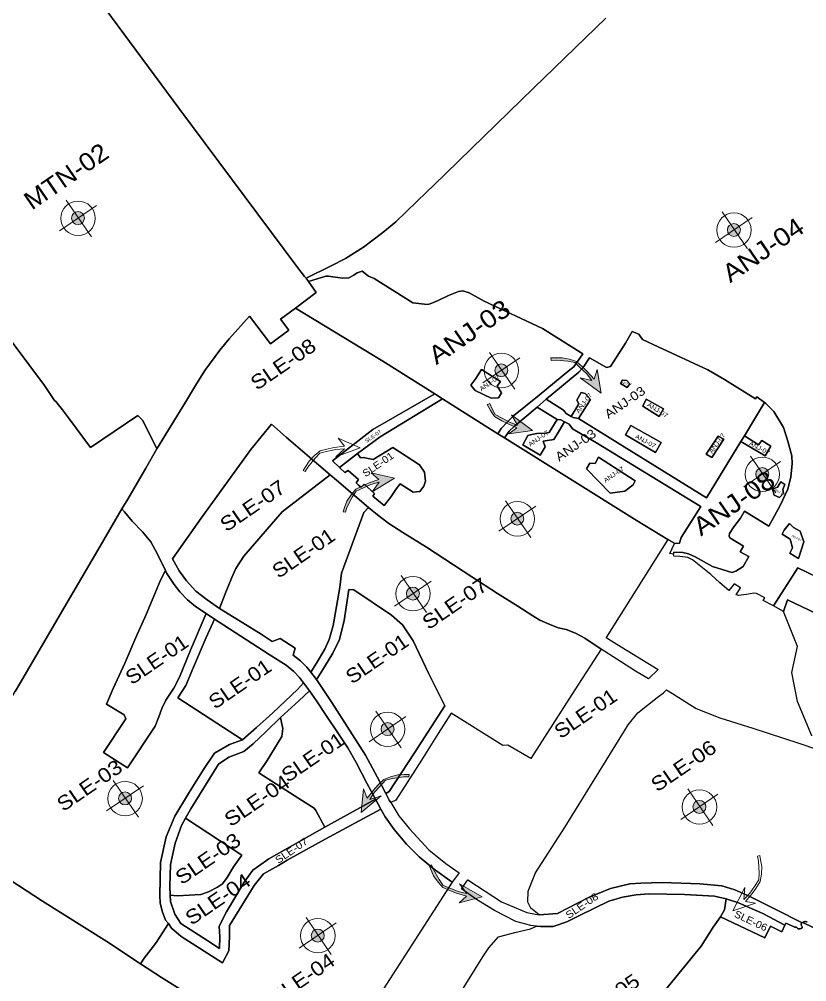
# Model space of a CAD drawing. Header units: metres. Extents: x 263924 to 318888, y 5017073 to 5064560.
# Drawn here: x 295284 to 299489, y 5048768 to 5053909 of the extents above; entities that cross this region are included whole.
import ezdxf

# ---------------------------------------------------------------- set-up
doc = ezdxf.new("R2010")
doc.units = ezdxf.units.M
doc.header["$LTSCALE"] = 38
for name, color, linetype, lineweight in [('1', 7, 'Continuous', 25), ('60', 7, 'Continuous', 13), ('61', 7, 'Continuous', 13)]:
    doc.layers.add(name, color=color, linetype=linetype, lineweight=lineweight)
doc.layers.add('6', color=7, linetype='Continuous')

msp = doc.modelspace()

# ---------------------------------------------------------------- hatches: boundary and pattern name
at = {"layer": '60'}
for points in [[(298278.84, 5051994.38), (298391.06, 5051912.04), (298370.73, 5052037.97), (298353.72, 5051986.49), (298316.83, 5052028.18), (298292.49, 5052052.38), (298259.59, 5052081.86), (298222.85, 5052093.64), (298182.36, 5052101.25), (298146.25, 5052101.12), (298122.45, 5052099.89), (298124.71, 5052087.28), (298151.36, 5052088.82), (298212.9, 5052083.26), (298250.04, 5052075.95), (298281.21, 5052046.06), (298312.38, 5052016.17), (298340.71, 5051979.77)], [(297911.66, 5051795.52), (298023.99, 5051713.33), (297897.78, 5051694.76), (297941.75, 5051726.5), (297890.88, 5051749.11), (297860.47, 5051765.03), (297822.45, 5051787.51), (297800.14, 5051819), (297781.94, 5051851.36), (297782.95, 5051851.55), (297783.54, 5051851.95), (297789.05, 5051853.67), (297796.79, 5051855.9), (297807.04, 5051831.61), (297825.2, 5051798.4), (297863.09, 5051777.69), (297900.99, 5051756.97), (297944.24, 5051740.93)], [(297169.17, 5051384.27), (297287.33, 5051457.81), (297162.87, 5051485.78), (297204.34, 5051450.84), (297151.92, 5051432.11), (297120.4, 5051418.5), (297080.8, 5051398.93), (297056.2, 5051369.21), (297034.08, 5051334.45), (297020.76, 5051300.89), (297013.06, 5051278.33), (297025.61, 5051275.74), (297034.08, 5051301.05), (297062.14, 5051356.11), (297082.73, 5051387.87), (297122.07, 5051405.69), (297161.41, 5051423.5), (297205.74, 5051436.26)], [(297216.41, 5049760.61), (297109.57, 5049671.41), (297121.98, 5049798.37), (297142.18, 5049748.05), (297176.38, 5049791.96), (297199.17, 5049817.64), (297230.16, 5049849.12), (297266.09, 5049863.17), (297306.02, 5049873.3), (297342.07, 5049875.44), (297365.9, 5049875.69), (297364.44, 5049862.96), (297337.75, 5049862.84), (297276.67, 5049853.44), (297240.06, 5049843.82), (297210.82, 5049812.04), (297181.58, 5049780.26), (297155.58, 5049742.15)], [(297634.2, 5049290.29), (297755.66, 5049222.35), (297632.65, 5049188.61), (297672.44, 5049225.44), (297619.2, 5049241.71), (297587.08, 5049253.83), (297546.61, 5049271.53), (297520.65, 5049300.07), (297496.93, 5049333.76), (297482.07, 5049366.67), (297473.32, 5049388.83), (297485.74, 5049392.01), (297495.38, 5049367.12), (297525.97, 5049313.43), (297548.02, 5049282.67), (297588.15, 5049266.71), (297628.28, 5049250.74), (297673.16, 5049240.06)]]:
    msp.add_hatch(color=256, dxfattribs=at).paths.add_polyline_path(points)
at = {"layer": '61'}
for points in [[(295617.38, 5052818.61, 1), (295578.25, 5052875.75, 1)], [(299119.68, 5052755.11, 1), (299080.55, 5052812.25, 1)], [(297877.82, 5052005.28, 1), (297838.69, 5052062.42, 1)], [(299271.12, 5051451.16, 1), (299231.99, 5051508.3, 1)], [(297963.33, 5051212.92, 1), (297924.2, 5051270.06, 1)], [(297405.51, 5050812.6, 1), (297366.37, 5050869.74, 1)], [(297270.39, 5050088.75, 1), (297231.26, 5050145.88, 1)], [(295868.48, 5049718.75, 1), (295829.35, 5049775.89, 1)], [(298935.3, 5049673.5, 1), (298896.17, 5049730.64, 1)], [(296897.41, 5048986.03, 1), (296858.28, 5049043.17, 1)]]:
    msp.add_hatch(color=256, dxfattribs=at).paths.add_polyline_path(points)

# ---------------------------------------------------------------- linework, layer by layer
at = {"layer": '1'}
for points in [[(294916.18, 5053902.67), (294935.38, 5053925.47), (294965.78, 5053958.97), (294993.38, 5053991.87), (295048.18, 5054041.07), (295161.68, 5054149.47), (295220.48, 5054220.58), (295350.59, 5054381.38), (295385.95, 5054445.93), (295548.09, 5054229.67), (296136.56, 5053434.47), (296771.29, 5052582.04), (296806.83, 5052534.31), (296816.95, 5052525.8)], [(298415.41, 5053916), (298032.38, 5053543.63), (297495.89, 5053022.08), (297461.1, 5052988.27), (297294.57, 5052827.32), (297224.89, 5052770.25), (297121.99, 5052691.17), (297026.57, 5052631.84), (296950.13, 5052591.77), (296816.95, 5052525.8), (296806.83, 5052534.31), (296771.29, 5052582.04), (296136.56, 5053434.47), (295548.09, 5054229.67)], [(296816.95, 5052525.8), (296950.13, 5052591.77), (297026.57, 5052631.84), (297121.99, 5052691.17), (297224.89, 5052770.25), (297294.57, 5052827.32), (297461.1, 5052988.27), (297495.89, 5053022.08), (298032.38, 5053543.63), (298415.41, 5053916)], [(294397.68, 5053321.07), (295418.21, 5051952.66), (295472.35, 5051872.34), (295479.5, 5051866.92), (295514.48, 5051823.56), (295547.34, 5051779.5), (295664.82, 5051622.25), (295916.63, 5051793.06), (295943.41, 5051766.36), (296019.35, 5051614.06)], [(296816.95, 5052525.8), (296829.02, 5052508.46), (296870.36, 5052449.07), (296759.36, 5052366.07), (296679.36, 5052307.07), (296723.36, 5052249.07), (296625.36, 5052175.07), (296514.36, 5052323.07), (296404.36, 5052203.07), (296354.36, 5052141.07), (296275.36, 5052033.07), (296225.36, 5051953.07), (296171.35, 5051864.07), (296019.35, 5051614.06), (295943.41, 5051766.36), (295916.63, 5051793.06), (295664.82, 5051622.25), (295547.34, 5051779.5), (295514.48, 5051823.56), (295479.5, 5051866.92), (295472.35, 5051872.34), (295418.21, 5051952.66), (294397.68, 5053321.07)], [(297840.34, 5051694.88), (297856.77, 5051724.05), (297890.77, 5051758.49), (297924.04, 5051790.69), (298060.24, 5051901.67), (298224.55, 5052036.63), (298245.27, 5052053.13), (298260.75, 5052076.29), (298293.18, 5052122.63), (298077.97, 5052256.75), (297767.42, 5052403.67), (297686.02, 5052447.07), (297653.2, 5052458.78), (297630.16, 5052454.92), (297575.98, 5052433), (297520.34, 5052406.61), (297478.77, 5052389.99), (297463.17, 5052386.17), (297386.46, 5052395.37), (297178.72, 5052525.07), (297149.62, 5052537.54), (297114.47, 5052563.37), (297088.48, 5052555.02), (297070.71, 5052541.52), (297043.26, 5052528.7), (297012.76, 5052526.28), (296958.39, 5052534.13), (296935.3, 5052536.22), (296920.42, 5052536.13), (296829.02, 5052508.46), (296816.95, 5052525.8)], [(296282.07, 5050734.97), (296224.43, 5050773.21), (296182.87, 5050808.77), (296142.19, 5050850.76), (296111.62, 5050890.06), (296072.67, 5050948.59), (296065.2, 5050963.81), (296020.54, 5051054.79), (295986.15, 5051117.95), (295942.63, 5051171.86), (295887.15, 5051228.45), (295846.42, 5051277.79), (295832.65, 5051294), (295863.34, 5051346.62), (295959.89, 5051512.13), (296019.35, 5051614.06), (296171.35, 5051864.07), (296225.36, 5051953.07), (296275.36, 5052033.07), (296354.36, 5052141.07), (296404.36, 5052203.07), (296514.36, 5052323.07), (296625.36, 5052175.07), (296723.36, 5052249.07), (296679.36, 5052307.07), (296759.36, 5052366.07)], [(296759.36, 5052366.07), (297225.36, 5052082.07), (297502.43, 5051908.78), (297171.44, 5051717.87), (296956.79, 5051550.52), (296994.69, 5051514.98), (296998.45, 5051511.46), (297022.97, 5051488.22), (297039.92, 5051498.59), (297095.8, 5051450.04), (297083.06, 5051432.9), (297096.04, 5051421.26), (297110.23, 5051410), (297126.06, 5051426.43), (297181.77, 5051376.51), (297171.5, 5051361.45), (297232.96, 5051312.72), (297266.74, 5051355.24), (297298.42, 5051401.87), (297317.85, 5051427.79), (297388.32, 5051382.83), (297422.35, 5051386.13), (297444.86, 5051415.17), (297453.98, 5051441.02), (297447.46, 5051490.51), (297421.42, 5051528.53), (297278.39, 5051622.58), (297173.56, 5051557.95), (297119.84, 5051567.93), (297105.41, 5051565.78), (297089.77, 5051589.42), (297211.04, 5051678.89), (297544.41, 5051882.53), (297840.34, 5051694.88), (297875.42, 5051672.79), (298584.36, 5051230.07), (298747.38, 5051130.95), (298417.81, 5050607.29), (298475.11, 5050571.69), (298695.74, 5050435.06)], [(299179.99, 5051038.63), (299134.42, 5051064.39), (299152.08, 5051094.27), (299078.86, 5051138.47), (299074.33, 5051148.86), (299077.22, 5051162.27), (299099.3, 5051198.13), (299135.53, 5051244.11), (299156.94, 5051281.28), (299286.7, 5051201.3), (299347.1, 5051311.28), (299388.94, 5051398.6), (299403.39, 5051464.18), (299411.11, 5051534.92), (299408.59, 5051577.32), (299387.23, 5051656.07), (299365.18, 5051728.12), (299313.25, 5051814.87), (299270.55, 5051857.03), (299263.53, 5051862.03), (299221.95, 5051891.7), (299214.58, 5051881.24), (299050.18, 5051984.41), (298961.27, 5052036.7), (298695.53, 5052160.08), (298611.93, 5052198.27), (298593.14, 5052227.17), (298557.32, 5052241.84), (298522.01, 5052179.11), (298440.99, 5052053.59), (298419.44, 5052048.25), (298328.3, 5052101.27), (298298.1, 5052054.2), (298271.51, 5052024.27), (298097.03, 5051880.09), (298049.5, 5051836.86), (297928.13, 5051736.39), (297900.78, 5051708.69), (297875.42, 5051672.79), (297840.34, 5051694.88)], [(298808.99, 5051110.53), (298818.04, 5051141.12), (298922.69, 5051305.78), (298919.23, 5051307.9), (298366.29, 5051646.81), (298237.8, 5051721.93), (298219.78, 5051745.63), (298195.1, 5051759.23), (298175.71, 5051769.92), (298156.35, 5051771.29), (298049.5, 5051836.86), (298097.03, 5051880.09), (298189.51, 5051821.35), (298205.26, 5051802.84), (298231.55, 5051787.51), (298241.87, 5051781.49), (298270.92, 5051776.46), (298527.98, 5051615.81)], [(298527.98, 5051615.81), (298954.35, 5051352.66), (299136.98, 5051653.53), (299266.59, 5051576.75), (299296.8, 5051628.15), (299249.28, 5051658.63), (299232.01, 5051635.49), (299155.83, 5051684.59), (299263.53, 5051862.03), (299270.55, 5051857.03), (299313.25, 5051814.87), (299365.18, 5051728.12), (299387.23, 5051656.07), (299408.59, 5051577.32), (299411.11, 5051534.92), (299403.39, 5051464.18), (299388.94, 5051398.6), (299347.1, 5051311.28), (299286.7, 5051201.3), (299156.94, 5051281.28), (299135.53, 5051244.11), (299099.3, 5051198.13), (299077.22, 5051162.27), (299074.33, 5051148.86), (299078.86, 5051138.47), (299152.08, 5051094.27), (299134.42, 5051064.39), (299179.99, 5051038.63), (299149.83, 5050985.61), (299110.55, 5050960.81), (299089.02, 5050953.98), (298985.75, 5050985.54), (298893.89, 5051037.58), (298857.66, 5051052.95), (298828.14, 5051060.87), (298779.77, 5051062.3), (298777.77, 5051051.73), (298758.36, 5051056.07), (298783.36, 5051109.07), (298808.99, 5051110.53)], [(298695.74, 5050435.06), (298644.29, 5050385.13), (298574.11, 5050427.73), (298474.13, 5050491.11), (298391.01, 5050543.81), (298304.03, 5050603.76), (298254.69, 5050630.11), (298204.81, 5050648.75), (298162.1, 5050657.97), (298114, 5050677.22), (298063.51, 5050698.82), (298026.62, 5050722.29), (297945.73, 5050773.91), (297837.47, 5050841.96), (297700.06, 5050930.55), (297457.93, 5051089.57), (297333.03, 5051166.99), (297258.07, 5051216.28), (297196.17, 5051262.1), (297148.31, 5051301.04), (296978.74, 5051447.34), (296943.89, 5051475.92), (296884.03, 5051526.72), (296709.49, 5051676.69), (296631.44, 5051745.51), (296519.87, 5051610.56), (296255.76, 5051243.84), (296102.29, 5051027.25), (296138.69, 5050963.69), (296176.7, 5050909.74), (296226.65, 5050854.95), (296287.57, 5050807.58), (296353.51, 5050761.37), (296477.55, 5050685.7), (296575.44, 5050624.2), (296634.49, 5050585.9), (296676.53, 5050600.64), (296756.68, 5050550.59), (296747.19, 5050513.28), (296786.53, 5050482.82)], [(296019.35, 5051614.06), (295959.89, 5051512.13), (295863.34, 5051346.62), (295832.65, 5051294), (295704.35, 5051074.06), (295539.89, 5050793.19), (295284.82, 5050357.57), (295261.6, 5050317.91)], [(294909.58, 5049508.4), (294770.61, 5049257.58), (294706.29, 5049323.69), (294690.08, 5049345.41), (295261.6, 5050317.91), (295284.82, 5050357.57), (295539.89, 5050793.19), (295704.35, 5051074.06), (295832.65, 5051294), (295846.42, 5051277.79), (295887.15, 5051228.45), (295942.63, 5051171.86), (295986.15, 5051117.95), (296020.54, 5051054.79), (296065.2, 5050963.81), (296037.48, 5050913.83), (295961.76, 5050729.7), (295907.12, 5050607.38), (295849.78, 5050473.96), (295785.54, 5050334.94), (295750.04, 5050251.01), (295844.72, 5050194.31), (295853.49, 5050172.66), (295733.7, 5049993.05)], [(296939.17, 5050596.46), (296960.87, 5050670.06), (296995.56, 5050874.04), (297005.21, 5050949.9), (297124.7, 5051274.99), (297148.31, 5051301.04), (297196.17, 5051262.1), (297258.07, 5051216.28), (297333.03, 5051166.99), (297457.93, 5051089.57), (297700.06, 5050930.55)], [(299975.88, 5050721.18), (299440.59, 5050979.32), (299310.81, 5050775.4), (299256.79, 5050804.83), (299265.79, 5050818.6), (299221.17, 5050842.17), (299206.07, 5050843.79), (299167.94, 5050836.72), (299125.49, 5050831), (299111.93, 5050835.56), (299135.08, 5050871.29), (299102.36, 5050893.25), (299089.35, 5050878.29), (299073.4, 5050857.17), (299025.02, 5050899.51), (298977.75, 5050943.34), (298879.72, 5051021.12), (298854.1, 5051033.74), (298810.67, 5051039.15), (298778.74, 5051041.56), (298777.77, 5051051.73), (298779.77, 5051062.3), (298828.14, 5051060.87), (298857.66, 5051052.95), (298893.89, 5051037.58), (298985.75, 5050985.54), (299089.02, 5050953.98), (299110.55, 5050960.81), (299149.83, 5050985.61), (299179.99, 5051038.63)], [(297700.06, 5050930.55), (297837.47, 5050841.96), (297945.73, 5050773.91), (298026.62, 5050722.29), (298063.51, 5050698.82), (298114, 5050677.22), (298162.1, 5050657.97), (298204.81, 5050648.75), (298254.69, 5050630.11), (298304.03, 5050603.76), (298391.01, 5050543.81), (298250.15, 5050328.06), (298015.54, 5049960.67), (297893.78, 5050031.3), (297866.77, 5050029.05), (297591.17, 5050201.99), (297521.2, 5050093.44), (297432.73, 5049950.81), (297294.82, 5049738.57), (297268.21, 5049724.52), (297259.79, 5049738.24), (297241.49, 5049773.49), (297259.87, 5049784.09), (297394.34, 5049991.46), (297556.26, 5050241.97), (297469.86, 5050416.78), (297386.94, 5050589.53), (297330.25, 5050674.43), (297271, 5050726.04), (297071.19, 5050861.34), (297043.45, 5050863.94), (297018.91, 5050696.76), (296993.23, 5050596.79), (296958.37, 5050522.42), (296895.3, 5050418.07), (296872.04, 5050381.9), (296840.56, 5050421.67), (296870.7, 5050469.9), (296916.65, 5050544.34), (296939.17, 5050596.46)], [(299515.91, 5050081.51), (299439.22, 5050264.14), (299409.11, 5050419.35), (299439.34, 5050558.81), (299365.66, 5050745.52), (299387.06, 5050808.4), (300035.37, 5050497.91)], [(295733.7, 5049993.05), (295862.86, 5049910.24), (296010.06, 5050133.88), (296029.12, 5050182.59), (296044.77, 5050227.74), (296065.96, 5050272.92), (296109.89, 5050336.96), (296140, 5050395.36), (296198.66, 5050538.5), (296282.07, 5050734.97), (296327, 5050705.3), (296281.38, 5050606.93), (296215.19, 5050449.19), (296172.87, 5050350.52), (296131.73, 5050283.73), (296475.97, 5050059.32), (296406.28, 5050034.43), (296326.12, 5049988.82), (296267.72, 5049902.37), (296188.62, 5049773.86), (296114.4, 5049651.79), (296068.34, 5049542.81), (296038.95, 5049404.98), (296035.41, 5049228.97), (296035.67, 5049188.77), (296047.05, 5049144.48), (296065.39, 5049096.08), (296080.75, 5049079.54), (296016.96, 5048978.65), (295988.08, 5048942.44), (295951.68, 5048893), (295932.32, 5048863.19), (295752.51, 5048982.06), (295408.33, 5049197.79), (295187.53, 5049343.35)], [(296786.53, 5050482.82), (296818.89, 5050449.04), (296840.56, 5050421.67), (296872.04, 5050381.9), (296953.3, 5050259.78), (297062.81, 5050085.98), (297133.31, 5049978.05), (297195.61, 5049861.81), (297241.49, 5049773.49), (297259.79, 5049738.24), (297268.21, 5049724.52), (297310.85, 5049654.99), (297367.33, 5049584.62), (297471.85, 5049472.32), (297561.4, 5049400.32), (297596.97, 5049373.99), (297632.22, 5049349.87), (297596.1, 5049299.87), (297501.01, 5049366.89), (297419.75, 5049434.35), (297352.26, 5049502.8), (297286.55, 5049580.45), (297238.35, 5049648.11), (297215.45, 5049689.78), (297186.29, 5049742.96), (297140.73, 5049828.42), (297083.98, 5049939.18), (297038.47, 5050016.96), (296984.68, 5050097.44), (296922.54, 5050189.8), (296870.59, 5050268.46), (296834.06, 5050321.63), (296801.94, 5050365.04), (296780.69, 5050393.71), (296750.17, 5050425.66), (296709.55, 5050458.47), (296619.17, 5050516.69), (296375.7, 5050673.13), (296327, 5050705.3), (296282.07, 5050734.97)], [(296291.57, 5048986.4), (296353.73, 5048945.34), (296354.34, 5049007.7), (296352.19, 5049065.08), (296390.18, 5049140.65), (296485.89, 5049299.12), (296531.1, 5049364.15), (296561.25, 5049385.37), (296616.2, 5049424.05), (296915.98, 5049593.44), (297186.29, 5049742.96), (297215.45, 5049689.78), (296917.52, 5049528.75), (296713.82, 5049417.95), (296668.05, 5049388.23), (296588.03, 5049344.29), (296537.83, 5049282.03), (296405.99, 5049067.85), (296406.04, 5049009.04), (296402.78, 5048932.46), (296368.89, 5048868.99), (296148.89, 5049009.48), (296096.6, 5049054.2), (296080.75, 5049079.54), (296065.39, 5049096.08), (296047.05, 5049144.48), (296035.67, 5049188.77), (296035.41, 5049228.97), (296038.95, 5049404.98), (296068.34, 5049542.81), (296114.4, 5049651.79), (296188.62, 5049773.86), (296267.72, 5049902.37), (296326.12, 5049988.82), (296406.28, 5050034.43), (296475.97, 5050059.32), (296551.31, 5050126.4), (296637.55, 5050204.35), (296768.97, 5050328.14), (296801.94, 5050365.04)], [(296801.94, 5050365.04), (296834.06, 5050321.63), (296776.17, 5050268.37), (296678.93, 5050178.71), (296603.03, 5050104.13), (296533.75, 5050038.1), (296483.97, 5049997.81), (296402.9, 5049967.07), (296348.13, 5049929.56), (296200.73, 5049692.09), (296172.36, 5049640.89), (296151.16, 5049602.63), (296116.96, 5049507.97), (296092.21, 5049395), (296088.75, 5049278.03), (296090.64, 5049229.55), (296091.93, 5049196.58), (296114.06, 5049128.11), (296147.27, 5049079.61), (296291.57, 5048986.4)], [(299490.48, 5049088.46), (299487.28, 5049088.46), (299483.08, 5049088.96), (299478.48, 5049089.66), (299472.88, 5049087.56), (299468.85, 5049085.25), (299465.38, 5049083.26), (299323.44, 5049153.15), (299184.31, 5049223), (299104.19, 5049258.32), (299036.09, 5049279.94), (298918.48, 5049290.24), (298717.32, 5049297.26), (298602.55, 5049293.79), (298543.8, 5049291.6), (298441.12, 5049265.25), (298322.97, 5049217.69), (298158.24, 5049132.18), (298060.94, 5049126.07), (298015.26, 5049160.86), (298000.49, 5049193.34), (298000.79, 5049252.26), (298041.05, 5049348.84), (298199.52, 5049595.87), (298515.65, 5050108.62), (298534.85, 5050140.62), (298587.1, 5050204.71), (298691.22, 5050286.44), (298725.01, 5050310.91), (298739.89, 5050327.1), (298772.15, 5050307.52), (298898.34, 5050227.58)], [(298898.34, 5050227.58), (299024.74, 5050178.18), (299201.03, 5050121.81), (299447.38, 5050042.18), (299546.37, 5050008.96), (299623.91, 5049824.33), (299796.59, 5049701.29), (299789.24, 5049507.1), (299808.73, 5049452.52), (299643.77, 5049381.04), (299655.18, 5049367.26), (299662.78, 5049354.06), (299670.88, 5049342.16), (299678.98, 5049331.56), (299690.78, 5049312.76), (299695.78, 5049306.56), (299700.68, 5049299.36)], [(296555.19, 5048472.61), (296043.45, 5048789.71), (295932.32, 5048863.19), (295951.68, 5048893), (295988.08, 5048942.44), (296016.96, 5048978.65), (296080.75, 5049079.54), (296096.6, 5049054.2), (296148.89, 5049009.48), (296368.89, 5048868.99), (296402.78, 5048932.46), (296406.04, 5049009.04), (296405.99, 5049067.85), (296537.83, 5049282.03), (296588.03, 5049344.29), (296668.05, 5049388.23), (296713.82, 5049417.95), (296917.52, 5049528.75), (297215.45, 5049689.78), (297238.35, 5049648.11), (297286.55, 5049580.45), (297352.26, 5049502.8), (297419.75, 5049434.35), (297501.01, 5049366.89), (297596.1, 5049299.87), (297197.41, 5048680.26)], [(294177.05, 5048479.11), (294217.31, 5048542.79), (294331.61, 5048731.23), (294442.01, 5048902.78), (294500.45, 5048866.39), (294730.34, 5049227.69), (294770.61, 5049257.58), (294909.58, 5049508.4), (295004.4, 5049452.52), (295040.76, 5049438.22), (295109.6, 5049421.33), (295143.37, 5049394.04), (295187.53, 5049343.35), (295408.33, 5049197.79), (295752.51, 5048982.06)], [(299254.71, 5049131.61), (299124.85, 5049188.66), (299059.5, 5049211.22), (298996.96, 5049225.52), (298837.12, 5049233.72), (298646.08, 5049238.05), (298578.17, 5049232.12), (298505.7, 5049219.74), (298432.37, 5049199.08), (298275.85, 5049121.89), (298207.21, 5049087.49), (298135.74, 5049063.18), (298066.86, 5049063.67), (298046.87, 5049065.69), (298015.4, 5049068.86), (297936.28, 5049090.41), (297822.03, 5049148.48), (297726.14, 5049206.66), (297695.24, 5049228.88), (297670.54, 5049246.64), (297645.8, 5049264.44), (297679.52, 5049312.89), (297859.37, 5049195.54), (297994.74, 5049138.52)], [(297994.74, 5049138.52), (298060.94, 5049126.07), (298158.24, 5049132.18), (298322.97, 5049217.69), (298441.12, 5049265.25), (298543.8, 5049291.6), (298602.55, 5049293.79), (298717.32, 5049297.26), (298918.48, 5049290.24), (299036.09, 5049279.94), (299104.19, 5049258.32), (299184.31, 5049223), (299323.44, 5049153.15), (299465.38, 5049083.26), (299461.18, 5049079.96), (299459.28, 5049076.06), (299459.98, 5049070.96), (299460.78, 5049067.96), (299463.78, 5049061.06), (299464.48, 5049058.66), (299463.78, 5049056.36), (299462.68, 5049054.16), (299459.98, 5049052.06), (299457.88, 5049051.56), (299454.28, 5049050.96), (299450.68, 5049050.16), (299446.88, 5049050.66), (299443.28, 5049051.16), (299439.98, 5049052.96), (299437.58, 5049055.86), (299435.48, 5049057.86), (299432.98, 5049059.26), (299429.16, 5049058.58), (299428.38, 5049059.26), (299425.78, 5049059.66), (299423.68, 5049059.96), (299421.48, 5049060.56), (299376.98, 5049081.36), (299372.03, 5049070.23), (299254.71, 5049131.61)], [(297627.48, 5048688.55), (297759.84, 5048900.76), (297790.72, 5048948.77), (297842.31, 5049008), (297929.48, 5049030.72), (298013.21, 5049051.34), (298046.87, 5049065.69), (298066.86, 5049063.67), (298135.74, 5049063.18), (298207.21, 5049087.49), (298275.85, 5049121.89), (298432.37, 5049199.08), (298505.7, 5049219.74), (298578.17, 5049232.12), (298646.08, 5049238.05), (298837.12, 5049233.72), (298996.96, 5049225.52), (299059.5, 5049211.22)], [(299059.5, 5049211.22), (299050.26, 5049152.23), (299028.14, 5049114.62)], [(299932.58, 5046385.46), (299091.57, 5046768.92), (299090.43, 5046802.24), (299154.03, 5046903.19), (299390.96, 5047282.52), (298245.2, 5047785.68), (298281.06, 5047842.74), (298407.22, 5048052.03), (298428.03, 5048085.56), (298484.7, 5048176.97), (298518.83, 5048232.42), (298638.2, 5048418.04), (298771.57, 5048641.99), (298702.13, 5048685.74), (298925.53, 5048958.66), (298989.17, 5049060.03), (299028.14, 5049114.62), (299264.58, 5049002.16), (299295.01, 5049064.17), (299356.55, 5049035.32), (299372.03, 5049070.23)], [(299028.14, 5049114.62), (298989.17, 5049060.03), (298925.53, 5048958.66), (298702.13, 5048685.74)], [(299372.03, 5049070.23), (299376.98, 5049081.36), (299421.48, 5049060.56), (299423.68, 5049059.96), (299425.78, 5049059.66), (299428.38, 5049059.26), (299429.16, 5049058.58), (299432.98, 5049059.26), (299435.48, 5049057.86), (299437.58, 5049055.86), (299439.98, 5049052.96), (299443.28, 5049051.16), (299446.88, 5049050.66), (299450.68, 5049050.16), (299454.28, 5049050.96), (299457.88, 5049051.56), (299459.98, 5049052.06), (299462.68, 5049054.16), (299463.78, 5049056.36), (299464.48, 5049058.66), (299463.78, 5049061.06), (299460.78, 5049067.96), (299459.98, 5049070.96), (299459.28, 5049076.06), (299461.18, 5049079.96), (299465.38, 5049083.26), (299468.85, 5049085.25), (300093.55, 5048781.81)], [(300093.55, 5048781.81), (299468.85, 5049085.25), (299472.88, 5049087.56), (299478.48, 5049089.66), (299483.08, 5049088.96), (299487.28, 5049088.46), (299490.48, 5049088.46)], [(295752.51, 5048982.06), (295932.32, 5048863.19), (296043.45, 5048789.71), (296555.19, 5048472.61)]]:
    msp.add_lwpolyline(points, dxfattribs=at)
for points in [[(297149.62, 5052537.54), (297178.72, 5052525.07), (297386.46, 5052395.37), (297463.17, 5052386.17), (297478.77, 5052389.99), (297520.34, 5052406.61), (297575.98, 5052433), (297630.16, 5052454.92), (297653.2, 5052458.78), (297686.02, 5052447.08), (297767.42, 5052403.67), (298077.97, 5052256.75), (298293.18, 5052122.63), (298260.75, 5052076.29), (298245.27, 5052053.13), (298224.55, 5052036.63), (298060.24, 5051901.67), (297924.04, 5051790.69), (297890.77, 5051758.49), (297856.77, 5051724.05), (297840.34, 5051694.88), (297544.41, 5051882.53), (297502.43, 5051908.78), (297225.36, 5052082.07), (296759.36, 5052366.07), (296870.36, 5052449.07), (296829.02, 5052508.46), (296920.42, 5052536.13), (296935.3, 5052536.22), (296958.39, 5052534.13), (297012.76, 5052526.28), (297043.26, 5052528.7), (297070.71, 5052541.52), (297088.48, 5052555.02), (297114.47, 5052563.37)], [(298695.53, 5052160.08), (298961.27, 5052036.7), (299050.18, 5051984.41), (299214.58, 5051881.24), (299221.95, 5051891.7), (299263.53, 5051862.03), (299155.83, 5051684.59), (299136.98, 5051653.53), (298954.35, 5051352.66), (298527.98, 5051615.81), (298270.92, 5051776.46), (298335.21, 5051877.85), (298305.78, 5051910.21), (298285.2, 5051915.51), (298260.94, 5051875.46), (298272.47, 5051855.08), (298231.55, 5051787.51), (298205.26, 5051802.84), (298189.51, 5051821.35), (298097.03, 5051880.09), (298271.51, 5052024.27), (298298.1, 5052054.2), (298328.3, 5052101.27), (298419.44, 5052048.25), (298440.99, 5052053.59), (298522.01, 5052179.11), (298557.32, 5052241.84), (298593.14, 5052227.17), (298611.93, 5052198.27)], [(297842.68, 5051887.18), (297803.34, 5051884.49), (297718.15, 5051926.34), (297695.06, 5051954.16), (297721.41, 5051989.98), (297751.48, 5052038.04), (297854.14, 5051974.22), (297835.98, 5051948.85), (297859.16, 5051913.82)], [(297718.15, 5051926.34), (297803.34, 5051884.49), (297842.68, 5051887.18), (297859.16, 5051913.82), (297835.98, 5051948.85), (297854.14, 5051974.22), (297751.48, 5052038.04), (297721.41, 5051989.98), (297695.06, 5051954.16)], [(298544.67, 5051962.3), (298529.57, 5051943.08), (298494.73, 5051964.47), (298504.13, 5051981.41), (298528.36, 5051980.22)], [(298494.73, 5051964.47), (298529.57, 5051943.08), (298544.67, 5051962.3), (298528.36, 5051980.22), (298504.13, 5051981.41)], [(297089.77, 5051589.42), (296994.69, 5051514.98), (296956.79, 5051550.52), (297171.44, 5051717.87), (297502.43, 5051908.78), (297544.41, 5051882.53), (297211.04, 5051678.89)], [(298335.21, 5051877.85), (298270.92, 5051776.46), (298241.87, 5051781.49), (298231.55, 5051787.51), (298272.47, 5051855.08), (298260.94, 5051875.46), (298285.2, 5051915.51), (298305.78, 5051910.21)], [(298723.28, 5051827.67), (298700.32, 5051786.9), (298612.93, 5051842.59), (298630.93, 5051879.97)], [(298612.93, 5051842.59), (298700.33, 5051786.9), (298723.28, 5051827.67), (298630.93, 5051879.97)], [(297973.78, 5051636.79), (298065.44, 5051580.78), (298092.79, 5051624.56), (298081.86, 5051655.86), (298138.12, 5051664.49), (298156.25, 5051692.26), (298195.1, 5051759.23), (298219.78, 5051745.63), (298237.8, 5051721.93), (298366.29, 5051646.81), (298919.23, 5051307.9), (298922.69, 5051305.78), (298818.04, 5051141.12), (298808.99, 5051110.53), (298783.36, 5051109.07), (298747.38, 5051130.95), (298584.36, 5051230.07), (297875.42, 5051672.79), (297900.78, 5051708.69), (297928.13, 5051736.39), (298049.5, 5051836.86), (298156.35, 5051771.29), (298114.53, 5051702.47), (298094.45, 5051697.61), (298047.32, 5051696.85), (298021.33, 5051691.17), (298000.52, 5051685)], [(296383.8, 5050840.44), (296353.51, 5050761.37), (296287.57, 5050807.58), (296226.65, 5050854.95), (296176.7, 5050909.74), (296138.69, 5050963.69), (296102.29, 5051027.25), (296255.76, 5051243.84), (296519.87, 5051610.56), (296631.44, 5051745.51), (296709.49, 5051676.69), (296884.03, 5051526.72), (296943.89, 5051475.92), (296687.34, 5051278.59), (296483.67, 5051042.05), (296440.45, 5050974.55), (296419.97, 5050927.3)], [(298092.79, 5051624.56), (298065.44, 5051580.78), (297973.78, 5051636.79), (298000.52, 5051685), (298021.33, 5051691.17), (298047.32, 5051696.85), (298094.45, 5051697.61), (298114.53, 5051702.47), (298156.35, 5051771.29), (298175.71, 5051769.92), (298195.1, 5051759.23), (298156.25, 5051692.26), (298138.12, 5051664.49), (298081.86, 5051655.86)], [(298711.51, 5051649.12), (298681.16, 5051594.39), (298521.16, 5051690.05), (298550.47, 5051739.22)], [(298521.16, 5051690.05), (298681.16, 5051594.39), (298711.51, 5051649.12), (298550.47, 5051739.22)], [(299046.79, 5051665.41), (298982.05, 5051567.74), (298952.8, 5051585.68), (299015.89, 5051682.22)], [(299015.89, 5051682.22), (298952.8, 5051585.68), (298982.05, 5051567.74), (299046.79, 5051665.41)], [(299155.83, 5051684.59), (299232.01, 5051635.49), (299249.28, 5051658.63), (299296.8, 5051628.15), (299266.59, 5051576.75), (299136.98, 5051653.53)], [(297278.39, 5051622.58), (297421.42, 5051528.53), (297447.46, 5051490.51), (297453.98, 5051441.02), (297444.86, 5051415.17), (297422.35, 5051386.13), (297388.32, 5051382.83), (297317.85, 5051427.79), (297298.42, 5051401.87), (297266.74, 5051355.24), (297232.96, 5051312.72), (297171.5, 5051361.45), (297181.77, 5051376.51), (297126.06, 5051426.43), (297110.23, 5051410), (297096.04, 5051421.26), (297083.06, 5051432.9), (297095.8, 5051450.04), (297039.92, 5051498.59), (297022.97, 5051488.22), (296998.45, 5051511.46), (296994.69, 5051514.98), (297089.77, 5051589.42), (297105.41, 5051565.78), (297119.84, 5051567.93), (297173.56, 5051557.95)], [(298377.58, 5051570.72), (298572.54, 5051444.05), (298562.28, 5051422.48), (298517.23, 5051389.21), (298439.92, 5051378.28), (298312.76, 5051508.55), (298331.23, 5051538.17), (298358.62, 5051535.92)], [(298377.58, 5051570.72), (298358.62, 5051535.91), (298331.23, 5051538.17), (298312.76, 5051508.55), (298439.92, 5051378.28), (298517.23, 5051389.21), (298562.28, 5051422.48), (298572.54, 5051444.05)], [(296960.87, 5050670.06), (296939.17, 5050596.46), (296916.65, 5050544.34), (296870.7, 5050469.9), (296840.56, 5050421.67), (296818.89, 5050449.04), (296786.53, 5050482.82), (296747.19, 5050513.28), (296756.68, 5050550.59), (296676.53, 5050600.64), (296634.49, 5050585.9), (296575.44, 5050624.2), (296477.55, 5050685.7), (296353.51, 5050761.37), (296383.8, 5050840.44), (296419.97, 5050927.3), (296440.45, 5050974.55), (296483.67, 5051042.05), (296687.34, 5051278.59), (296943.89, 5051475.92), (296978.74, 5051447.34), (297148.31, 5051301.04), (297124.7, 5051274.99), (297005.21, 5050949.9), (296995.56, 5050874.04)], [(299364.32, 5051377.84), (299343.25, 5051353.98), (299314.87, 5051366.33), (299307, 5051398.65), (299332.49, 5051410.18), (299350.87, 5051437.58), (299372.16, 5051424.96), (299361.74, 5051396.54)], [(299372.16, 5051424.96), (299350.87, 5051437.58), (299332.49, 5051410.18), (299307, 5051398.65), (299314.87, 5051366.33), (299343.25, 5051353.98), (299364.32, 5051377.84), (299361.74, 5051396.54)], [(299473.58, 5051117.73), (299444.92, 5051029.25), (299398.16, 5051056.92), (299413.54, 5051085.14), (299401.33, 5051131.56), (299358.58, 5051158.06), (299367.83, 5051180.48), (299396.7, 5051215.33), (299417.78, 5051194.08), (299454.35, 5051174.41)], [(299358.58, 5051158.06), (299401.33, 5051131.56), (299413.54, 5051085.14), (299398.16, 5051056.92), (299444.92, 5051029.25), (299473.58, 5051117.73), (299454.35, 5051174.41), (299417.78, 5051194.08), (299396.7, 5051215.33), (299367.83, 5051180.48)], [(296010.06, 5050133.88), (295862.86, 5049910.24), (295733.7, 5049993.05), (295853.49, 5050172.66), (295844.72, 5050194.31), (295750.04, 5050251.01), (295785.54, 5050334.94), (295849.78, 5050473.96), (295907.12, 5050607.38), (295961.76, 5050729.7), (296037.48, 5050913.83), (296065.2, 5050963.81), (296072.67, 5050948.59), (296111.62, 5050890.06), (296142.19, 5050850.76), (296182.87, 5050808.77), (296224.43, 5050773.21), (296282.07, 5050734.97), (296198.66, 5050538.5), (296140, 5050395.36), (296109.89, 5050336.96), (296065.96, 5050272.92), (296044.77, 5050227.74), (296029.12, 5050182.59)], [(299440.59, 5050979.32), (299975.88, 5050721.18), (300136.79, 5050670.98), (300354.45, 5050562.55), (300270.32, 5050383.74), (300035.37, 5050497.91), (299387.06, 5050808.4), (299365.66, 5050745.52), (299310.81, 5050775.4)], [(297259.87, 5049784.09), (297241.49, 5049773.49), (297195.61, 5049861.81), (297133.31, 5049978.05), (297062.81, 5050085.98), (296953.3, 5050259.78), (296872.04, 5050381.9), (296895.3, 5050418.07), (296958.37, 5050522.42), (296993.23, 5050596.79), (297018.91, 5050696.76), (297043.45, 5050863.94), (297071.19, 5050861.34), (297271, 5050726.04), (297330.25, 5050674.43), (297386.94, 5050589.53), (297469.86, 5050416.78), (297556.26, 5050241.97), (297394.34, 5049991.46)], [(296551.31, 5050126.4), (296475.97, 5050059.32), (296131.73, 5050283.73), (296172.87, 5050350.52), (296215.19, 5050449.19), (296281.38, 5050606.93), (296327, 5050705.3), (296375.7, 5050673.13), (296619.17, 5050516.69), (296709.55, 5050458.47), (296750.17, 5050425.66), (296780.69, 5050393.71), (296801.94, 5050365.04), (296768.97, 5050328.14), (296637.55, 5050204.35)], [(297186.29, 5049742.96), (296915.98, 5049593.44), (296868.26, 5049683.25), (296858.47, 5049695.66), (296777.74, 5049746.45), (296564.07, 5049883.04), (296607.29, 5049950.54), (296686.85, 5050077.17), (296690.73, 5050120.16), (296684.96, 5050153.4), (296678.93, 5050178.71), (296776.17, 5050268.37), (296834.06, 5050321.63), (296870.59, 5050268.46), (296922.54, 5050189.8), (296984.68, 5050097.44), (297038.47, 5050016.96), (297083.98, 5049939.18), (297140.73, 5049828.42)], [(296485.89, 5049299.12), (296390.18, 5049140.65), (296352.19, 5049065.08), (296354.34, 5049007.7), (296353.73, 5048945.34), (296291.57, 5048986.4), (296147.27, 5049079.61), (296114.06, 5049128.11), (296091.93, 5049196.58), (296090.64, 5049229.55), (296128.98, 5049227.47), (296254.38, 5049234.48), (296293.8, 5049247.9), (296342.15, 5049273.15), (296369.06, 5049290.64), (296395.18, 5049324.07), (296428.76, 5049381.8), (296472.38, 5049443.94), (296172.36, 5049640.89), (296200.73, 5049692.09), (296348.13, 5049929.56), (296402.9, 5049967.07), (296483.97, 5049997.81), (296533.75, 5050038.1), (296603.03, 5050104.13), (296678.93, 5050178.71), (296684.96, 5050153.4), (296690.73, 5050120.16), (296686.85, 5050077.17), (296607.29, 5049950.54), (296564.07, 5049883.04), (296777.74, 5049746.45), (296858.47, 5049695.66), (296868.26, 5049683.25), (296915.98, 5049593.44), (296616.2, 5049424.05), (296561.25, 5049385.37), (296531.1, 5049364.15)], [(296254.38, 5049234.48), (296128.98, 5049227.47), (296090.64, 5049229.55), (296088.75, 5049278.03), (296092.21, 5049395), (296116.96, 5049507.97), (296151.16, 5049602.63), (296172.36, 5049640.89), (296472.38, 5049443.94), (296428.76, 5049381.8), (296395.18, 5049324.07), (296369.06, 5049290.64), (296342.15, 5049273.15), (296293.8, 5049247.9)], [(299372.03, 5049070.23), (299356.55, 5049035.32), (299295.01, 5049064.17), (299264.58, 5049002.16), (299028.14, 5049114.62), (299050.26, 5049152.23), (299059.5, 5049211.22), (299124.85, 5049188.66), (299254.71, 5049131.61)]]:
    msp.add_lwpolyline(points, close=True, dxfattribs=at)
at = {"layer": '1', "lineweight": 13}
for points in [[(298854.1, 5051033.74), (298810.67, 5051039.15), (298778.74, 5051041.56), (298777.77, 5051051.73), (298758.36, 5051056.07), (298783.36, 5051109.07), (298747.38, 5051130.95), (298417.81, 5050607.29), (298475.11, 5050571.69), (298695.74, 5050435.06), (298644.29, 5050385.13), (298574.11, 5050427.73), (298474.13, 5050491.11), (298391.01, 5050543.81), (298250.15, 5050328.06), (298015.54, 5049960.67), (297893.78, 5050031.3), (297866.77, 5050029.05), (297591.17, 5050201.99), (297521.2, 5050093.44), (297432.73, 5049950.81), (297294.82, 5049738.57), (297268.21, 5049724.52), (297310.85, 5049654.99), (297367.33, 5049584.62)], [(299515.91, 5050081.51), (299439.22, 5050264.14), (299409.11, 5050419.35), (299439.34, 5050558.81), (299365.66, 5050745.52), (299310.81, 5050775.4), (299256.79, 5050804.83), (299265.79, 5050818.6), (299221.17, 5050842.17), (299206.07, 5050843.79), (299167.94, 5050836.72), (299125.49, 5050831), (299111.93, 5050835.56), (299135.08, 5050871.29), (299102.36, 5050893.25), (299089.35, 5050878.29), (299073.4, 5050857.17), (299025.02, 5050899.51), (298977.75, 5050943.34), (298879.72, 5051021.12), (298854.1, 5051033.74)], [(297994.74, 5049138.52), (298060.94, 5049126.07), (298015.26, 5049160.86), (298000.49, 5049193.34), (298000.79, 5049252.26), (298041.05, 5049348.84), (298199.52, 5049595.87), (298515.65, 5050108.62), (298534.85, 5050140.62), (298587.1, 5050204.71), (298691.22, 5050286.44), (298725.01, 5050310.91), (298739.89, 5050327.1), (298772.15, 5050307.52), (298898.34, 5050227.58), (299024.74, 5050178.18), (299201.03, 5050121.81), (299447.38, 5050042.18), (299546.37, 5050008.96)], [(297367.33, 5049584.62), (297471.85, 5049472.32), (297561.4, 5049400.32), (297596.97, 5049373.99), (297632.22, 5049349.87), (297596.1, 5049299.87), (297197.41, 5048680.26)], [(297627.48, 5048688.55), (297759.84, 5048900.76), (297790.72, 5048948.77), (297842.31, 5049008), (297929.48, 5049030.72), (298013.21, 5049051.34), (298046.87, 5049065.69), (298015.4, 5049068.86), (297936.28, 5049090.41), (297822.03, 5049148.48), (297726.14, 5049206.66), (297695.24, 5049228.88), (297670.54, 5049246.64), (297645.8, 5049264.44), (297679.52, 5049312.89), (297859.37, 5049195.54), (297994.74, 5049138.52)]]:
    msp.add_lwpolyline(points, dxfattribs=at)
at = {"layer": '60'}
for points in [[(298278.84, 5051994.38), (298391.06, 5051912.04), (298370.73, 5052037.97), (298353.72, 5051986.49), (298316.83, 5052028.18), (298292.49, 5052052.38), (298259.59, 5052081.86), (298222.85, 5052093.64), (298182.36, 5052101.25), (298146.25, 5052101.12), (298122.45, 5052099.89), (298124.71, 5052087.28), (298151.36, 5052088.82), (298212.9, 5052083.26), (298250.04, 5052075.95), (298281.21, 5052046.06), (298312.38, 5052016.17), (298340.71, 5051979.77)], [(297911.66, 5051795.52), (298023.99, 5051713.33), (297897.78, 5051694.76), (297941.75, 5051726.5), (297890.88, 5051749.11), (297860.47, 5051765.03), (297822.45, 5051787.51), (297800.14, 5051819), (297781.94, 5051851.36), (297782.95, 5051851.55), (297783.54, 5051851.95), (297789.05, 5051853.67), (297796.79, 5051855.9), (297807.04, 5051831.61), (297825.2, 5051798.4), (297863.09, 5051777.69), (297900.99, 5051756.97), (297944.24, 5051740.93)], [(296973.81, 5051571.35), (297104.22, 5051619.99), (296987.78, 5051672.09), (297021.49, 5051629.62), (296966.4, 5051621.66), (296932.81, 5051614.58), (296890.11, 5051603.25), (296860.11, 5051579), (296831.53, 5051549.32), (296811.82, 5051519.06), (296799.8, 5051498.48), (296811.58, 5051493.45), (296824.91, 5051516.57), (296863.33, 5051564.98), (296889.81, 5051592.02), (296931.9, 5051601.68), (296973.99, 5051611.34), (297019.97, 5051615.06)], [(297169.17, 5051384.27), (297287.33, 5051457.81), (297162.87, 5051485.78), (297204.34, 5051450.84), (297151.92, 5051432.11), (297120.4, 5051418.5), (297080.8, 5051398.93), (297056.2, 5051369.21), (297034.08, 5051334.45), (297020.76, 5051300.89), (297013.06, 5051278.33), (297025.61, 5051275.74), (297034.08, 5051301.05), (297062.14, 5051356.11), (297082.73, 5051387.87), (297122.07, 5051405.69), (297161.41, 5051423.5), (297205.74, 5051436.26)], [(297216.41, 5049760.61), (297109.57, 5049671.41), (297121.98, 5049798.37), (297142.18, 5049748.05), (297176.38, 5049791.96), (297199.17, 5049817.64), (297230.16, 5049849.12), (297266.09, 5049863.17), (297306.02, 5049873.3), (297342.07, 5049875.44), (297365.9, 5049875.69), (297364.44, 5049862.96), (297337.75, 5049862.84), (297276.67, 5049853.44), (297240.06, 5049843.82), (297210.82, 5049812.04), (297181.58, 5049780.26), (297155.58, 5049742.15)], [(299157.8, 5049271.14), (299093.91, 5049147.49), (299215.15, 5049187.16), (299161.65, 5049195.95), (299197.09, 5049238.87), (299217.21, 5049266.69), (299241.22, 5049303.77), (299247.14, 5049341.89), (299248.36, 5049383.07), (299242.62, 5049418.72), (299237.71, 5049442.04), (299225.59, 5049437.85), (299231.26, 5049411.77), (299235.34, 5049350.11), (299233.9, 5049312.28), (299209.22, 5049276.85), (299184.54, 5049241.41), (299152.98, 5049207.76)], [(297634.2, 5049290.29), (297755.66, 5049222.35), (297632.65, 5049188.61), (297672.44, 5049225.44), (297619.2, 5049241.71), (297587.08, 5049253.83), (297546.61, 5049271.53), (297520.65, 5049300.07), (297496.93, 5049333.76), (297482.07, 5049366.67), (297473.32, 5049388.83), (297485.74, 5049392.01), (297495.38, 5049367.12), (297525.97, 5049313.43), (297548.02, 5049282.67), (297588.15, 5049266.71), (297628.28, 5049250.74), (297673.16, 5049240.06)]]:
    msp.add_lwpolyline(points, close=True, dxfattribs=at)
at = {"layer": '61'}
for p, q in [((295499.6, 5052779.92), (295696.03, 5052914.44)), ((295669.88, 5052746.82), (295535.35, 5052943.25)), ((299172.17, 5052683.32), (299037.65, 5052879.75)), ((299001.89, 5052716.41), (299198.33, 5052850.94)), ((297760.03, 5051966.58), (297956.47, 5052101.11)), ((297930.31, 5051933.49), (297795.79, 5052129.92)), ((299323.62, 5051379.37), (299189.1, 5051575.8)), ((299153.34, 5051412.46), (299349.77, 5051546.99)), ((298015.82, 5051141.13), (297881.3, 5051337.57)), ((297845.54, 5051174.23), (298041.98, 5051308.75)), ((297287.72, 5050773.91), (297484.15, 5050908.43)), ((297458, 5050740.82), (297323.48, 5050937.25)), ((297152.61, 5050050.05), (297349.04, 5050184.58)), ((297322.89, 5050016.96), (297188.37, 5050213.39)), ((295920.97, 5049646.96), (295786.45, 5049843.39)), ((295750.7, 5049680.05), (295947.13, 5049814.58)), ((298817.52, 5049634.81), (299013.95, 5049769.33)), ((298987.8, 5049601.71), (298853.27, 5049798.15)), ((296949.91, 5048914.24), (296815.38, 5049110.67)), ((296779.63, 5048947.33), (296976.06, 5049081.86))]:
    msp.add_line(p, q, dxfattribs=at)
for centre, radius in [((295598.33, 5052846.43), 91.94), ((295597.81, 5052847.18), 34.63), ((299100.62, 5052782.92), 91.94), ((299100.11, 5052783.68), 34.63), ((297858.76, 5052033.09), 91.94), ((297858.25, 5052033.85), 34.63), ((299252.07, 5051478.97), 91.94), ((299251.56, 5051479.73), 34.63), ((297944.27, 5051240.74), 91.94), ((297943.76, 5051241.49), 34.63), ((297386.45, 5050840.42), 91.94), ((297385.94, 5050841.17), 34.63), ((297251.34, 5050116.56), 91.94), ((297250.83, 5050117.31), 34.63), ((295849.43, 5049746.56), 91.94), ((295848.91, 5049747.32), 34.63), ((298916.25, 5049701.32), 91.94), ((298915.73, 5049702.07), 34.63), ((296878.36, 5049013.85), 91.94), ((296877.85, 5049014.6), 34.63)]:
    msp.add_circle(centre, radius, dxfattribs=at)

# ---------------------------------------------------------------- texts
at = {"layer": '6'}
for s, height, rotation, width, p in [('MTN-02', 96, 34.501, 1.1, (295351.49, 5052886.7)), ('ANJ-04', 96, 34.501, 1.15, (299080.17, 5052498.27)), ('ANJ-03', 96, 34.501, 1.15, (297511.47, 5052060.64)), ('SLE-08', 76.8, 34.501, 1.15, (296552.64, 5051923.82)), ('ANJ-07', 24, 34.501, 1.15, (297751.98, 5051921.95)), ('ANJ-03', 48, 34.501, 1.15, (298430.03, 5051773.62)), ('ANJ-07', 12, 348.398, 1.05, (298498.95, 5051963.63)), ('ANJ-07', 24, 54.517, 1.15, (298273.36, 5051801.61)), ('ANJ-07', 24, 327.901, 1.15, (298634.2, 5051844.32)), ('SLE-07', 19.2, 34.501, 1.15, (297138.94, 5051646.21)), ('ANJ-07', 24, 34.501, 1.15, (298012.65, 5051625.38)), ('ANJ-03', 48, 34.501, 1.15, (298166.82, 5051545.27)), ('ANJ-07', 24, 331.538, 1.1, (298570.89, 5051673.17)), ('ANJ-07', 24, 54.678, 1.15, (298984.38, 5051587.66)), ('ANJ-07', 24, 331.538, 1.1, (299179.73, 5051636.64)), ('SLE-01', 38.4, 34.501, 1.1, (297133.04, 5051461.97)), ('ANJ-07', 24, 34.501, 1.15, (298414.5, 5051432.88)), ('ANJ-08', 96, 34.501, 1.15, (298923.98, 5051145.74)), ('SLE-07', 76.8, 34.501, 1.15, (296390.01, 5051167.53)), ('ANJ-07', 12, 331.538, 1.1, (299315.18, 5051391.62)), ('SLE-01', 76.8, 34.501, 1.1, (296668.45, 5050918.98)), ('ANJ-07', 12, 331.538, 1.1, (299405.87, 5051146.51)), ('SLE-07', 76.8, 34.501, 1.15, (297469.3, 5050644.8)), ('SLE-01', 76.8, 34.501, 1.1, (295884.81, 5050350.67)), ('SLE-01', 76.8, 34.501, 1.1, (297060.73, 5050354.89)), ('SLE-01', 76.8, 34.501, 1.1, (296328.88, 5050220.45)), ('SLE-01', 76.8, 34.501, 1.1, (298174.49, 5050062.09)), ('SLE-01', 76.8, 34.501, 1.1, (296717.85, 5049829.23)), ('SLE-06', 76.8, 34.501, 1.15, (298690.45, 5049778.18)), ('SLE-03', 76.8, 34.501, 1.15, (295518.49, 5049673.54)), ('SLE-04', 76.8, 34.501, 1.15, (296412.81, 5049591.92)), ('SLE-03', 76.8, 34.501, 1.15, (296151.14, 5049282.5)), ('SLE-07', 38.4, 34.501, 1.15, (296667.24, 5049396.68)), ('SLE-04', 76.8, 34.501, 1.15, (296204.02, 5049065.94)), ('SLE-08', 38.4, 34.501, 1.15, (298218.09, 5049102.5)), ('SLE-06', 38.4, 334.678, 1.1, (299097.3, 5049116.63)), ('SLE-04', 76.8, 34.501, 1.15, (296653.65, 5048639.83)), ('SLE-05', 76.8, 34.501, 1.15, (298281.2, 5048530.06))]:
    msp.add_text(s, height=height, rotation=rotation, dxfattribs=dict(at, width=width)).set_placement(p)

doc.saveas('drawing.dxf')
